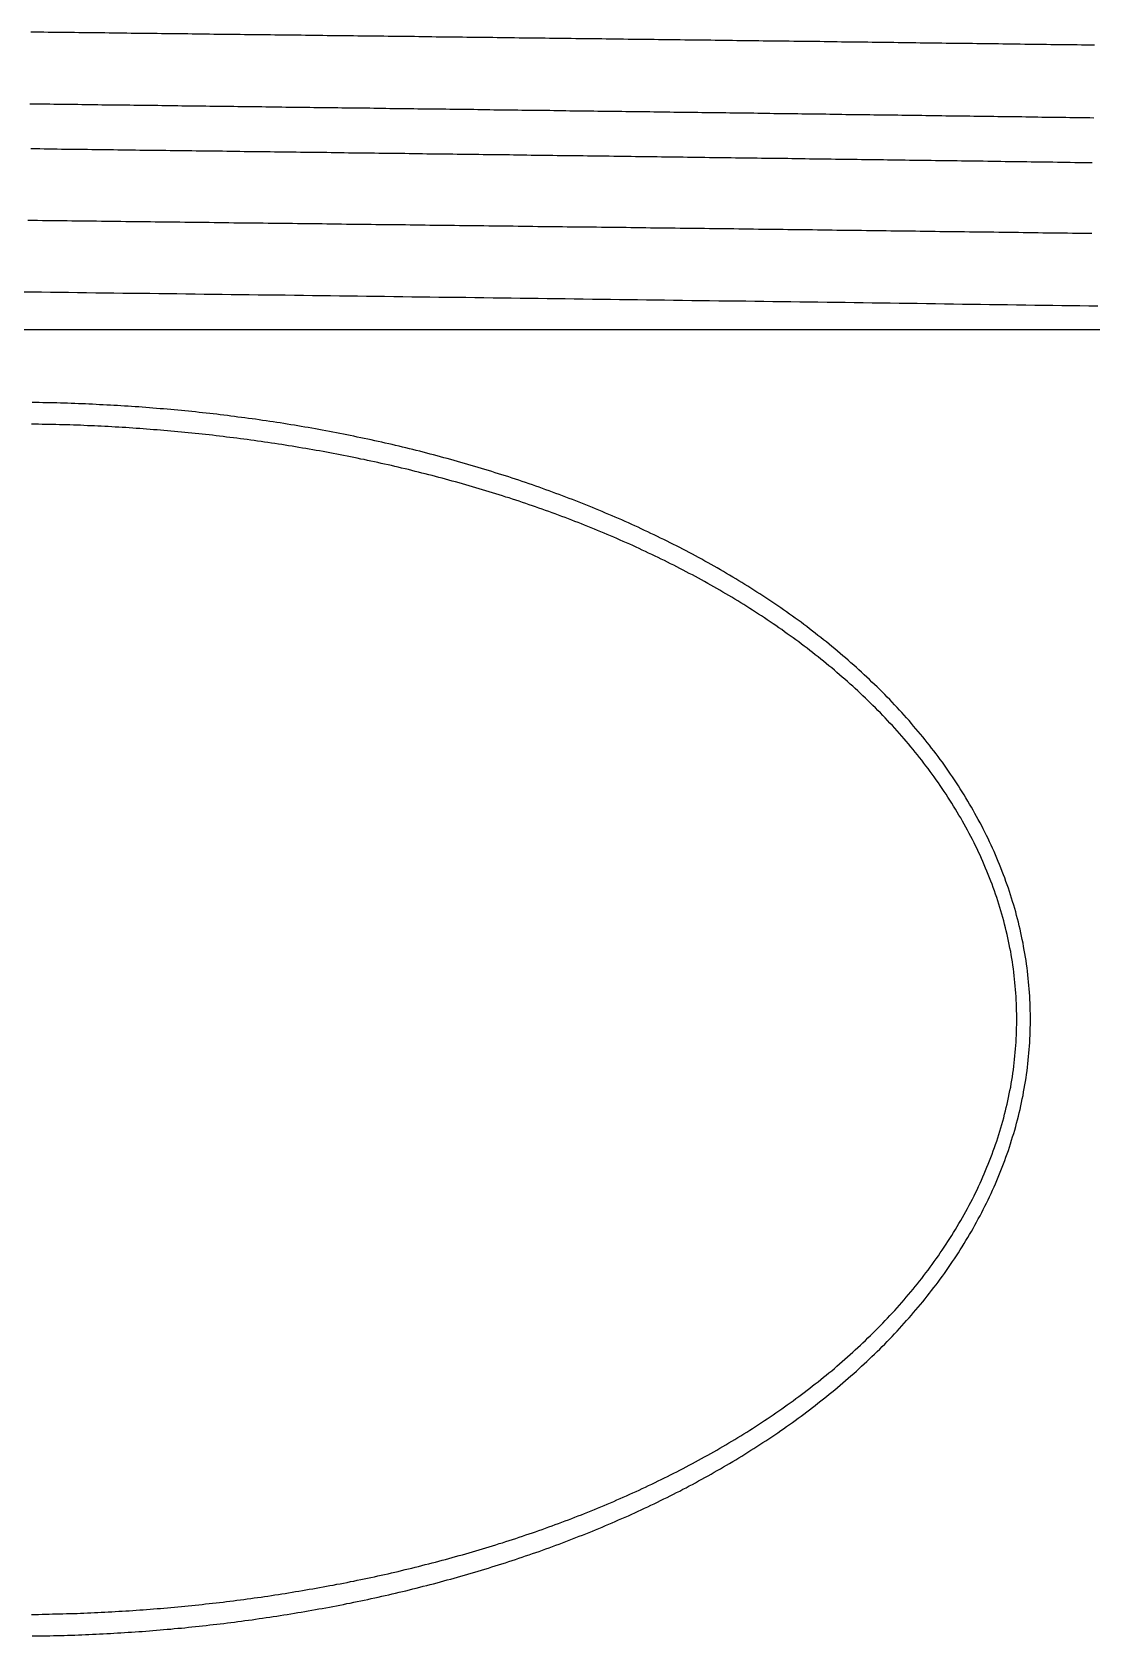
# Model space of a CAD drawing. Header units: millimetres. Extents: x 0 to 3800, y -67 to 2530.
# Drawn here: x 3408.3 to 3416.98, y 888.01 to 901.14 of the extents above; entities that cross this region are included whole.
import ezdxf

# ---------------------------------------------------------------- set-up
doc = ezdxf.new("R2010")
doc.units = ezdxf.units.MM
doc.layers.add('내부선 및 부속', color=4, linetype='Continuous')

msp = doc.modelspace()

# ---------------------------------------------------------------- linework, layer by layer
at = {"layer": '내부선 및 부속', "linetype": 'Continuous'}
msp.add_line((3387.227, 898.703), (3429.025, 898.703), dxfattribs=at)
at = {"layer": '내부선 및 부속', "linetype": 'Continuous', "flags": 128}
for points in [[(3416.997, 901.031), (3416.961, 901.031), (3416.925, 901.032), (3416.89, 901.032), (3416.854, 901.033), (3416.818, 901.033), (3416.783, 901.033), (3416.747, 901.034), (3416.711, 901.034), (3416.676, 901.035), (3416.64, 901.035), (3416.604, 901.036), (3416.569, 901.036), (3416.533, 901.037), (3416.497, 901.037), (3416.462, 901.038), (3416.426, 901.038), (3416.39, 901.039), (3416.355, 901.039), (3416.319, 901.04), (3416.283, 901.04), (3416.248, 901.04), (3416.212, 901.041), (3416.176, 901.041), (3416.141, 901.042), (3416.105, 901.042), (3416.069, 901.043), (3416.033, 901.043), (3415.998, 901.044), (3415.962, 901.044), (3415.926, 901.045), (3415.891, 901.045), (3415.855, 901.046), (3415.819, 901.046), (3415.784, 901.046), (3415.748, 901.047), (3415.712, 901.047), (3415.677, 901.048), (3415.641, 901.048), (3415.605, 901.049), (3415.57, 901.049), (3415.534, 901.05), (3415.498, 901.05), (3415.463, 901.051), (3415.427, 901.051), (3415.391, 901.051), (3415.356, 901.052), (3415.32, 901.052), (3415.284, 901.053), (3415.249, 901.053), (3415.213, 901.054), (3415.177, 901.054), (3415.141, 901.055), (3415.106, 901.055), (3415.07, 901.056), (3415.034, 901.056), (3414.999, 901.056), (3414.963, 901.057), (3414.927, 901.057), (3414.892, 901.058), (3414.856, 901.058), (3414.82, 901.059), (3414.785, 901.059), (3414.749, 901.06), (3414.713, 901.06), (3414.678, 901.061), (3414.642, 901.061), (3414.606, 901.061), (3414.571, 901.062), (3414.535, 901.062), (3414.499, 901.063), (3414.464, 901.063), (3414.428, 901.064), (3414.392, 901.064), (3414.392, 901.064), (3414.357, 901.065), (3414.321, 901.065), (3414.285, 901.065), (3414.249, 901.066), (3414.214, 901.066), (3414.178, 901.067), (3414.142, 901.067), (3414.107, 901.068), (3414.071, 901.068), (3414.035, 901.069), (3414, 901.069), (3413.964, 901.069), (3413.928, 901.07), (3413.893, 901.07), (3413.857, 901.071), (3413.821, 901.071), (3413.786, 901.072), (3413.75, 901.072), (3413.714, 901.073), (3413.679, 901.073), (3413.643, 901.073), (3413.607, 901.074), (3413.572, 901.074), (3413.536, 901.075), (3413.5, 901.075), (3413.465, 901.076), (3413.429, 901.076), (3413.393, 901.077), (3413.357, 901.077), (3413.322, 901.077), (3413.286, 901.078), (3413.25, 901.078), (3413.215, 901.079), (3413.179, 901.079), (3413.143, 901.08), (3413.108, 901.08), (3413.072, 901.081), (3413.036, 901.081), (3413.001, 901.081), (3412.965, 901.082), (3412.929, 901.082), (3412.894, 901.083), (3412.858, 901.083), (3412.822, 901.084), (3412.787, 901.084), (3412.751, 901.084), (3412.715, 901.085), (3412.68, 901.085), (3412.644, 901.086), (3412.608, 901.086), (3412.573, 901.087), (3412.537, 901.087), (3412.501, 901.088), (3412.465, 901.088), (3412.43, 901.088), (3412.394, 901.089), (3412.358, 901.089), (3412.323, 901.09), (3412.287, 901.09), (3412.251, 901.091), (3412.216, 901.091), (3412.18, 901.091), (3412.144, 901.092), (3412.109, 901.092), (3412.073, 901.093), (3412.037, 901.093), (3412.002, 901.094), (3411.966, 901.094), (3411.93, 901.094), (3411.895, 901.095), (3411.859, 901.095), (3411.823, 901.096), (3411.788, 901.096), (3411.752, 901.097), (3411.716, 901.097), (3411.681, 901.097), (3411.645, 901.098), (3411.609, 901.098), (3411.573, 901.099), (3411.538, 901.099), (3411.502, 901.1), (3411.466, 901.1), (3411.431, 901.101), (3411.395, 901.101), (3411.359, 901.101), (3411.324, 901.102), (3411.288, 901.102), (3411.252, 901.103), (3411.217, 901.103), (3411.181, 901.104), (3411.145, 901.104), (3411.11, 901.104), (3411.074, 901.105), (3411.038, 901.105), (3411.003, 901.106), (3410.967, 901.106), (3410.931, 901.107), (3410.896, 901.107), (3410.86, 901.107), (3410.824, 901.108), (3410.824, 901.108), (3410.789, 901.108), (3410.753, 901.109), (3410.717, 901.109), (3410.681, 901.11), (3410.646, 901.11), (3410.61, 901.11), (3410.574, 901.111), (3410.539, 901.111), (3410.503, 901.112), (3410.467, 901.112), (3410.432, 901.113), (3410.396, 901.113), (3410.36, 901.113), (3410.325, 901.114), (3410.289, 901.114), (3410.253, 901.115), (3410.218, 901.115), (3410.182, 901.116), (3410.146, 901.116), (3410.111, 901.116), (3410.075, 901.117), (3410.039, 901.117), (3410.004, 901.118), (3409.968, 901.118), (3409.932, 901.119), (3409.896, 901.119), (3409.861, 901.119), (3409.825, 901.12), (3409.789, 901.12), (3409.754, 901.121), (3409.718, 901.121), (3409.682, 901.122), (3409.647, 901.122), (3409.611, 901.122), (3409.575, 901.123), (3409.54, 901.123), (3409.504, 901.124), (3409.468, 901.124), (3409.433, 901.125), (3409.397, 901.125), (3409.361, 901.125), (3409.326, 901.126), (3409.29, 901.126), (3409.254, 901.127), (3409.219, 901.127), (3409.183, 901.128), (3409.147, 901.128), (3409.112, 901.128), (3409.076, 901.129), (3409.04, 901.129), (3409.004, 901.13), (3408.969, 901.13), (3408.933, 901.13), (3408.897, 901.131), (3408.862, 901.131), (3408.826, 901.132), (3408.79, 901.132), (3408.755, 901.133), (3408.719, 901.133), (3408.683, 901.133), (3408.648, 901.134), (3408.612, 901.134), (3408.576, 901.135), (3408.541, 901.135), (3408.505, 901.136), (3408.469, 901.136), (3408.434, 901.136), (3408.398, 901.137), (3408.362, 901.137), (3408.327, 901.138), (3408.291, 901.138)], [(3408.282, 900.552), (3408.315, 900.551), (3408.348, 900.551), (3408.381, 900.551), (3408.413, 900.55), (3408.413, 900.55), (3408.446, 900.55), (3408.479, 900.549), (3408.511, 900.549), (3408.544, 900.549), (3408.577, 900.548), (3408.61, 900.548), (3408.642, 900.547), (3408.675, 900.547), (3408.708, 900.546), (3408.741, 900.546), (3408.773, 900.546), (3408.806, 900.545), (3408.839, 900.545), (3408.872, 900.544), (3408.904, 900.544), (3408.937, 900.544), (3408.97, 900.543), (3409.003, 900.543), (3409.035, 900.542), (3409.068, 900.542), (3409.101, 900.542), (3409.134, 900.541), (3409.166, 900.541), (3409.199, 900.54), (3409.232, 900.54), (3409.265, 900.539), (3409.297, 900.539), (3409.33, 900.539), (3409.363, 900.538), (3409.395, 900.538), (3409.428, 900.537), (3409.461, 900.537), (3409.494, 900.537), (3409.526, 900.536), (3409.559, 900.536), (3409.592, 900.535), (3409.625, 900.535), (3409.657, 900.534), (3409.69, 900.534), (3409.723, 900.534), (3409.756, 900.533), (3409.788, 900.533), (3409.821, 900.532), (3409.854, 900.532), (3409.887, 900.532), (3409.919, 900.531), (3409.952, 900.531), (3409.985, 900.53), (3410.018, 900.53), (3410.05, 900.529), (3410.083, 900.529), (3410.116, 900.529), (3410.149, 900.528), (3410.181, 900.528), (3410.214, 900.527), (3410.247, 900.527), (3410.279, 900.527), (3410.312, 900.526), (3410.345, 900.526), (3410.378, 900.525), (3410.41, 900.525), (3410.443, 900.524), (3410.476, 900.524), (3410.509, 900.524), (3410.541, 900.523), (3410.574, 900.523), (3410.607, 900.522), (3410.64, 900.522), (3410.672, 900.522), (3410.705, 900.521), (3410.738, 900.521), (3410.771, 900.52), (3410.803, 900.52), (3410.836, 900.519), (3410.869, 900.519), (3410.902, 900.519), (3410.934, 900.518), (3410.967, 900.518), (3411, 900.517), (3411.032, 900.517), (3411.065, 900.517), (3411.098, 900.516), (3411.131, 900.516), (3411.163, 900.515), (3411.196, 900.515), (3411.229, 900.514), (3411.262, 900.514), (3411.294, 900.514), (3411.327, 900.513), (3411.36, 900.513), (3411.393, 900.512), (3411.425, 900.512), (3411.458, 900.511), (3411.491, 900.511), (3411.524, 900.511), (3411.556, 900.51), (3411.589, 900.51), (3411.622, 900.509), (3411.655, 900.509), (3411.687, 900.509), (3411.687, 900.509), (3411.72, 900.508), (3411.753, 900.508), (3411.786, 900.507), (3411.818, 900.507), (3411.851, 900.506), (3411.884, 900.506), (3411.916, 900.506), (3411.949, 900.505), (3411.982, 900.505), (3412.015, 900.504), (3412.047, 900.504), (3412.08, 900.503), (3412.113, 900.503), (3412.146, 900.503), (3412.178, 900.502), (3412.211, 900.502), (3412.244, 900.501), (3412.277, 900.501), (3412.309, 900.5), (3412.342, 900.5), (3412.375, 900.5), (3412.408, 900.499), (3412.44, 900.499), (3412.473, 900.498), (3412.506, 900.498), (3412.539, 900.498), (3412.571, 900.497), (3412.604, 900.497), (3412.637, 900.496), (3412.67, 900.496), (3412.702, 900.495), (3412.735, 900.495), (3412.768, 900.495), (3412.8, 900.494), (3412.833, 900.494), (3412.866, 900.493), (3412.899, 900.493), (3412.931, 900.492), (3412.964, 900.492), (3412.997, 900.492), (3413.03, 900.491), (3413.062, 900.491), (3413.095, 900.49), (3413.128, 900.49), (3413.161, 900.489), (3413.193, 900.489), (3413.226, 900.489), (3413.259, 900.488), (3413.292, 900.488), (3413.324, 900.487), (3413.357, 900.487), (3413.39, 900.486), (3413.423, 900.486), (3413.455, 900.486), (3413.488, 900.485), (3413.521, 900.485), (3413.553, 900.484), (3413.586, 900.484), (3413.619, 900.483), (3413.652, 900.483), (3413.684, 900.482), (3413.717, 900.482), (3413.75, 900.482), (3413.783, 900.481), (3413.815, 900.481), (3413.848, 900.48), (3413.881, 900.48), (3413.914, 900.479), (3413.946, 900.479), (3413.979, 900.479), (3414.012, 900.478), (3414.045, 900.478), (3414.077, 900.477), (3414.11, 900.477), (3414.143, 900.476), (3414.176, 900.476), (3414.208, 900.476), (3414.241, 900.475), (3414.274, 900.475), (3414.307, 900.474), (3414.339, 900.474), (3414.372, 900.473), (3414.405, 900.473), (3414.437, 900.472), (3414.47, 900.472), (3414.503, 900.472), (3414.536, 900.471), (3414.568, 900.471), (3414.601, 900.47), (3414.634, 900.47), (3414.667, 900.469), (3414.699, 900.469), (3414.732, 900.469), (3414.765, 900.468), (3414.798, 900.468), (3414.83, 900.467), (3414.863, 900.467), (3414.896, 900.466), (3414.929, 900.466), (3414.961, 900.465), (3414.961, 900.465), (3414.994, 900.465), (3415.027, 900.465), (3415.06, 900.464), (3415.092, 900.464), (3415.125, 900.463), (3415.158, 900.463), (3415.19, 900.462), (3415.223, 900.462), (3415.256, 900.461), (3415.289, 900.461), (3415.321, 900.461), (3415.354, 900.46), (3415.387, 900.46), (3415.42, 900.459), (3415.452, 900.459), (3415.485, 900.458), (3415.518, 900.458), (3415.551, 900.457), (3415.583, 900.457), (3415.616, 900.456), (3415.649, 900.456), (3415.682, 900.456), (3415.714, 900.455), (3415.747, 900.455), (3415.78, 900.454), (3415.813, 900.454), (3415.845, 900.453), (3415.878, 900.453), (3415.911, 900.452), (3415.944, 900.452), (3415.976, 900.452), (3416.009, 900.451), (3416.042, 900.451), (3416.074, 900.45), (3416.107, 900.45), (3416.14, 900.449), (3416.173, 900.449), (3416.205, 900.448), (3416.238, 900.448), (3416.271, 900.447), (3416.304, 900.447), (3416.336, 900.447), (3416.369, 900.446), (3416.402, 900.446), (3416.435, 900.445), (3416.467, 900.445), (3416.5, 900.444), (3416.533, 900.444), (3416.566, 900.443), (3416.598, 900.443), (3416.631, 900.442), (3416.664, 900.442), (3416.697, 900.441), (3416.729, 900.441), (3416.762, 900.441), (3416.795, 900.44), (3416.827, 900.44), (3416.86, 900.439), (3416.893, 900.439), (3416.926, 900.438), (3416.958, 900.438), (3416.991, 900.437)], [(3408.292, 900.184), (3408.328, 900.184), (3408.364, 900.184), (3408.399, 900.183), (3408.435, 900.183), (3408.47, 900.182), (3408.506, 900.182), (3408.542, 900.181), (3408.577, 900.181), (3408.613, 900.18), (3408.648, 900.18), (3408.684, 900.18), (3408.72, 900.179), (3408.755, 900.179), (3408.791, 900.178), (3408.826, 900.178), (3408.862, 900.177), (3408.897, 900.177), (3408.933, 900.176), (3408.969, 900.176), (3409.004, 900.175), (3409.04, 900.175), (3409.075, 900.175), (3409.111, 900.174), (3409.147, 900.174), (3409.182, 900.173), (3409.218, 900.173), (3409.253, 900.172), (3409.289, 900.172), (3409.325, 900.171), (3409.36, 900.171), (3409.396, 900.171), (3409.431, 900.17), (3409.467, 900.17), (3409.503, 900.169), (3409.538, 900.169), (3409.574, 900.168), (3409.609, 900.168), (3409.645, 900.167), (3409.681, 900.167), (3409.716, 900.166), (3409.752, 900.166), (3409.787, 900.166), (3409.823, 900.165), (3409.859, 900.165), (3409.894, 900.164), (3409.93, 900.164), (3409.965, 900.163), (3410.001, 900.163), (3410.037, 900.162), (3410.072, 900.162), (3410.108, 900.161), (3410.108, 900.161), (3410.143, 900.161), (3410.179, 900.161), (3410.214, 900.16), (3410.25, 900.16), (3410.286, 900.159), (3410.321, 900.159), (3410.357, 900.158), (3410.392, 900.158), (3410.428, 900.157), (3410.464, 900.157), (3410.499, 900.156), (3410.535, 900.156), (3410.57, 900.156), (3410.606, 900.155), (3410.642, 900.155), (3410.677, 900.154), (3410.713, 900.154), (3410.748, 900.153), (3410.784, 900.153), (3410.82, 900.152), (3410.855, 900.152), (3410.891, 900.151), (3410.926, 900.151), (3410.962, 900.151), (3410.998, 900.15), (3411.033, 900.15), (3411.069, 900.149), (3411.104, 900.149), (3411.14, 900.148), (3411.176, 900.148), (3411.211, 900.147), (3411.247, 900.147), (3411.282, 900.146), (3411.318, 900.146), (3411.353, 900.146), (3411.389, 900.145), (3411.425, 900.145), (3411.46, 900.144), (3411.496, 900.144), (3411.531, 900.143), (3411.567, 900.143), (3411.603, 900.142), (3411.638, 900.142), (3411.674, 900.141), (3411.709, 900.141), (3411.745, 900.141), (3411.781, 900.14), (3411.816, 900.14), (3411.852, 900.139), (3411.887, 900.139), (3411.923, 900.138), (3411.959, 900.138), (3411.994, 900.137), (3412.03, 900.137), (3412.065, 900.136), (3412.101, 900.136), (3412.137, 900.135), (3412.172, 900.135), (3412.208, 900.135), (3412.243, 900.134), (3412.279, 900.134), (3412.315, 900.133), (3412.35, 900.133), (3412.386, 900.132), (3412.421, 900.132), (3412.457, 900.131), (3412.492, 900.131), (3412.528, 900.13), (3412.564, 900.13), (3412.599, 900.129), (3412.635, 900.129), (3412.67, 900.129), (3412.706, 900.128), (3412.742, 900.128), (3412.777, 900.127), (3412.813, 900.127), (3412.848, 900.126), (3412.884, 900.126), (3412.92, 900.125), (3412.955, 900.125), (3412.991, 900.124), (3413.026, 900.124), (3413.062, 900.123), (3413.098, 900.123), (3413.133, 900.122), (3413.169, 900.122), (3413.204, 900.122), (3413.24, 900.121), (3413.276, 900.121), (3413.311, 900.12), (3413.347, 900.12), (3413.382, 900.119), (3413.418, 900.119), (3413.454, 900.118), (3413.489, 900.118), (3413.525, 900.117), (3413.56, 900.117), (3413.596, 900.116), (3413.631, 900.116), (3413.667, 900.115), (3413.667, 900.115), (3413.703, 900.115), (3413.738, 900.115), (3413.774, 900.114), (3413.809, 900.114), (3413.845, 900.113), (3413.881, 900.113), (3413.916, 900.112), (3413.952, 900.112), (3413.987, 900.111), (3414.023, 900.111), (3414.059, 900.11), (3414.094, 900.11), (3414.13, 900.109), (3414.165, 900.109), (3414.201, 900.108), (3414.237, 900.108), (3414.272, 900.107), (3414.308, 900.107), (3414.343, 900.106), (3414.379, 900.106), (3414.415, 900.106), (3414.45, 900.105), (3414.486, 900.105), (3414.521, 900.104), (3414.557, 900.104), (3414.593, 900.103), (3414.628, 900.103), (3414.664, 900.102), (3414.699, 900.102), (3414.735, 900.101), (3414.77, 900.101), (3414.806, 900.1), (3414.842, 900.1), (3414.877, 900.099), (3414.913, 900.099), (3414.948, 900.098), (3414.984, 900.098), (3415.02, 900.097), (3415.055, 900.097), (3415.091, 900.096), (3415.126, 900.096), (3415.162, 900.095), (3415.198, 900.095), (3415.233, 900.094), (3415.269, 900.094), (3415.304, 900.093), (3415.34, 900.093), (3415.376, 900.093), (3415.411, 900.092), (3415.447, 900.092), (3415.482, 900.091), (3415.518, 900.091), (3415.554, 900.09), (3415.589, 900.09), (3415.625, 900.089), (3415.66, 900.089), (3415.696, 900.088), (3415.732, 900.088), (3415.767, 900.087), (3415.803, 900.087), (3415.838, 900.086), (3415.874, 900.086), (3415.909, 900.085), (3415.945, 900.085), (3415.981, 900.084), (3416.016, 900.084), (3416.052, 900.083), (3416.087, 900.083), (3416.123, 900.082), (3416.159, 900.082), (3416.194, 900.081), (3416.23, 900.081), (3416.265, 900.08), (3416.301, 900.08), (3416.337, 900.079), (3416.372, 900.079), (3416.408, 900.078), (3416.443, 900.078), (3416.479, 900.077), (3416.515, 900.077), (3416.55, 900.076), (3416.586, 900.076), (3416.621, 900.075), (3416.657, 900.075), (3416.693, 900.074), (3416.728, 900.074), (3416.764, 900.073), (3416.799, 900.073), (3416.835, 900.072), (3416.871, 900.072), (3416.906, 900.071), (3416.942, 900.071), (3416.977, 900.07)], [(3408.267, 899.599), (3408.307, 899.598), (3408.347, 899.598), (3408.387, 899.597), (3408.427, 899.597), (3408.467, 899.596), (3408.507, 899.596), (3408.548, 899.595), (3408.588, 899.595), (3408.628, 899.594), (3408.668, 899.594), (3408.708, 899.593), (3408.748, 899.593), (3408.788, 899.592), (3408.829, 899.592), (3408.869, 899.591), (3408.909, 899.591), (3408.949, 899.59), (3408.989, 899.59), (3409.029, 899.59), (3409.069, 899.589), (3409.11, 899.589), (3409.15, 899.588), (3409.19, 899.588), (3409.23, 899.587), (3409.27, 899.587), (3409.31, 899.586), (3409.35, 899.586), (3409.39, 899.585), (3409.431, 899.585), (3409.471, 899.584), (3409.511, 899.584), (3409.551, 899.583), (3409.591, 899.583), (3409.631, 899.582), (3409.671, 899.582), (3409.712, 899.581), (3409.752, 899.581), (3409.792, 899.58), (3409.832, 899.58), (3409.872, 899.579), (3409.912, 899.579), (3409.952, 899.578), (3409.993, 899.578), (3410.033, 899.578), (3410.073, 899.577), (3410.113, 899.577), (3410.153, 899.576), (3410.193, 899.576), (3410.233, 899.575), (3410.273, 899.575), (3410.314, 899.574), (3410.354, 899.574), (3410.394, 899.573), (3410.434, 899.573), (3410.474, 899.572), (3410.514, 899.572), (3410.554, 899.571), (3410.595, 899.571), (3410.635, 899.57), (3410.675, 899.57), (3410.715, 899.569), (3410.755, 899.569), (3410.795, 899.568), (3410.835, 899.568), (3410.876, 899.567), (3410.916, 899.567), (3410.956, 899.566), (3410.996, 899.566), (3411.036, 899.565), (3411.076, 899.565), (3411.116, 899.564), (3411.156, 899.564), (3411.197, 899.564), (3411.237, 899.563), (3411.277, 899.563), (3411.317, 899.562), (3411.357, 899.562), (3411.397, 899.561), (3411.437, 899.561), (3411.478, 899.56), (3411.518, 899.56), (3411.558, 899.559), (3411.598, 899.559), (3411.638, 899.558), (3411.678, 899.558), (3411.678, 899.558), (3411.718, 899.557), (3411.759, 899.557), (3411.799, 899.556), (3411.839, 899.556), (3411.879, 899.555), (3411.919, 899.555), (3411.959, 899.554), (3411.999, 899.554), (3412.039, 899.553), (3412.08, 899.553), (3412.12, 899.552), (3412.16, 899.552), (3412.2, 899.551), (3412.24, 899.551), (3412.28, 899.55), (3412.32, 899.55), (3412.361, 899.549), (3412.401, 899.549), (3412.441, 899.548), (3412.481, 899.548), (3412.521, 899.547), (3412.561, 899.547), (3412.601, 899.546), (3412.642, 899.546), (3412.682, 899.545), (3412.722, 899.545), (3412.762, 899.544), (3412.802, 899.544), (3412.842, 899.544), (3412.882, 899.543), (3412.922, 899.543), (3412.963, 899.542), (3413.003, 899.542), (3413.043, 899.541), (3413.083, 899.541), (3413.123, 899.54), (3413.163, 899.54), (3413.203, 899.539), (3413.244, 899.539), (3413.284, 899.538), (3413.324, 899.538), (3413.364, 899.537), (3413.404, 899.537), (3413.444, 899.536), (3413.484, 899.536), (3413.525, 899.535), (3413.565, 899.535), (3413.605, 899.534), (3413.645, 899.534), (3413.685, 899.533), (3413.725, 899.533), (3413.765, 899.532), (3413.805, 899.532), (3413.846, 899.531), (3413.886, 899.531), (3413.926, 899.53), (3413.966, 899.53), (3414.006, 899.529), (3414.046, 899.529), (3414.086, 899.528), (3414.127, 899.528), (3414.167, 899.527), (3414.207, 899.527), (3414.247, 899.526), (3414.287, 899.526), (3414.327, 899.525), (3414.367, 899.525), (3414.408, 899.524), (3414.448, 899.524), (3414.488, 899.523), (3414.528, 899.523), (3414.568, 899.522), (3414.608, 899.522), (3414.648, 899.521), (3414.688, 899.521), (3414.729, 899.52), (3414.769, 899.52), (3414.809, 899.519), (3414.849, 899.519), (3414.889, 899.518), (3414.929, 899.518), (3414.969, 899.517), (3415.01, 899.517), (3415.05, 899.516), (3415.09, 899.516), (3415.13, 899.515), (3415.17, 899.514), (3415.21, 899.514), (3415.25, 899.513), (3415.291, 899.513), (3415.331, 899.512), (3415.371, 899.512), (3415.411, 899.511), (3415.451, 899.511), (3415.491, 899.51), (3415.531, 899.51), (3415.571, 899.509), (3415.612, 899.509), (3415.652, 899.508), (3415.692, 899.508), (3415.692, 899.508), (3415.732, 899.507), (3415.772, 899.507), (3415.812, 899.506), (3415.852, 899.506), (3415.893, 899.505), (3415.933, 899.505), (3415.973, 899.504), (3416.013, 899.504), (3416.053, 899.503), (3416.093, 899.503), (3416.133, 899.502), (3416.174, 899.502), (3416.214, 899.501), (3416.254, 899.501), (3416.294, 899.5), (3416.334, 899.5), (3416.374, 899.499), (3416.414, 899.498), (3416.454, 899.498), (3416.495, 899.497), (3416.535, 899.497), (3416.575, 899.496), (3416.615, 899.496), (3416.655, 899.495), (3416.695, 899.495), (3416.735, 899.494), (3416.776, 899.494), (3416.816, 899.493), (3416.856, 899.493), (3416.896, 899.492), (3416.936, 899.492), (3416.976, 899.491)], [(3408.231, 899.013), (3408.305, 899.012), (3408.379, 899.011), (3408.453, 899.01), (3408.526, 899.009), (3408.6, 899.008), (3408.674, 899.007), (3408.748, 899.006), (3408.822, 899.005), (3408.896, 899.004), (3408.97, 899.003), (3409.044, 899.002), (3409.118, 899.002), (3409.192, 899.001), (3409.266, 899), (3409.339, 898.999), (3409.413, 898.998), (3409.487, 898.997), (3409.561, 898.996), (3409.635, 898.995), (3409.709, 898.994), (3409.783, 898.993), (3409.857, 898.992), (3409.931, 898.991), (3410.005, 898.99), (3410.078, 898.989), (3410.152, 898.988), (3410.226, 898.987), (3410.3, 898.986), (3410.374, 898.986), (3410.448, 898.985), (3410.522, 898.984), (3410.596, 898.983), (3410.67, 898.982), (3410.744, 898.981), (3410.817, 898.98), (3410.891, 898.979), (3410.965, 898.978), (3411.039, 898.977), (3411.039, 898.977), (3411.113, 898.976), (3411.187, 898.975), (3411.261, 898.974), (3411.335, 898.973), (3411.409, 898.972), (3411.483, 898.971), (3411.556, 898.97), (3411.63, 898.969), (3411.704, 898.968), (3411.778, 898.968), (3411.852, 898.967), (3411.926, 898.966), (3412, 898.965), (3412.074, 898.964), (3412.148, 898.963), (3412.222, 898.962), (3412.296, 898.961), (3412.369, 898.96), (3412.443, 898.959), (3412.517, 898.958), (3412.591, 898.957), (3412.665, 898.956), (3412.739, 898.955), (3412.813, 898.954), (3412.887, 898.953), (3412.961, 898.952), (3413.035, 898.951), (3413.108, 898.95), (3413.182, 898.949), (3413.256, 898.948), (3413.33, 898.947), (3413.404, 898.946), (3413.478, 898.945), (3413.552, 898.944), (3413.626, 898.943), (3413.7, 898.942), (3413.774, 898.941), (3413.847, 898.94), (3413.921, 898.939), (3413.995, 898.939), (3414.069, 898.938), (3414.143, 898.937), (3414.217, 898.936), (3414.291, 898.935), (3414.365, 898.934), (3414.439, 898.933), (3414.513, 898.932), (3414.586, 898.931), (3414.66, 898.93), (3414.734, 898.929), (3414.808, 898.928), (3414.882, 898.927), (3414.956, 898.926), (3415.03, 898.925), (3415.104, 898.924), (3415.178, 898.923), (3415.252, 898.922), (3415.325, 898.921), (3415.399, 898.92), (3415.473, 898.919), (3415.547, 898.918), (3415.621, 898.917), (3415.695, 898.916), (3415.769, 898.914), (3415.843, 898.913), (3415.917, 898.912), (3415.991, 898.911), (3416.065, 898.91), (3416.138, 898.909), (3416.212, 898.908), (3416.286, 898.907), (3416.36, 898.906), (3416.434, 898.905), (3416.508, 898.904), (3416.582, 898.903), (3416.656, 898.902), (3416.73, 898.901), (3416.804, 898.9), (3416.877, 898.899), (3416.951, 898.898), (3417.025, 898.897)], [(3408.301, 888.007), (3408.33, 888.007), (3408.359, 888.008), (3408.388, 888.008), (3408.417, 888.009), (3408.447, 888.009), (3408.476, 888.01), (3408.505, 888.011), (3408.534, 888.011), (3408.563, 888.012), (3408.592, 888.013), (3408.621, 888.014), (3408.651, 888.015), (3408.68, 888.016), (3408.709, 888.017), (3408.738, 888.018), (3408.767, 888.02), (3408.796, 888.021), (3408.825, 888.022), (3408.854, 888.024), (3408.883, 888.025), (3408.913, 888.027), (3408.942, 888.028), (3408.971, 888.03), (3409, 888.032), (3409.029, 888.033), (3409.058, 888.035), (3409.087, 888.037), (3409.116, 888.039), (3409.145, 888.041), (3409.174, 888.043), (3409.203, 888.045), (3409.233, 888.047), (3409.262, 888.05), (3409.291, 888.052), (3409.32, 888.054), (3409.349, 888.057), (3409.378, 888.059), (3409.407, 888.062), (3409.436, 888.064), (3409.465, 888.067), (3409.494, 888.07), (3409.523, 888.072), (3409.552, 888.075), (3409.581, 888.078), (3409.61, 888.081), (3409.639, 888.084), (3409.668, 888.087), (3409.697, 888.09), (3409.726, 888.093), (3409.755, 888.097), (3409.784, 888.1), (3409.813, 888.103), (3409.842, 888.107), (3409.871, 888.11), (3409.9, 888.114), (3409.928, 888.117), (3409.957, 888.121), (3409.986, 888.125), (3410.015, 888.129), (3410.044, 888.133), (3410.073, 888.136), (3410.102, 888.14), (3410.131, 888.144), (3410.16, 888.149), (3410.188, 888.153), (3410.217, 888.157), (3410.246, 888.161), (3410.275, 888.166), (3410.304, 888.17), (3410.332, 888.174), (3410.361, 888.179), (3410.39, 888.184), (3410.419, 888.188), (3410.448, 888.193), (3410.476, 888.198), (3410.505, 888.203), (3410.534, 888.208), (3410.562, 888.213), (3410.591, 888.218), (3410.62, 888.223), (3410.649, 888.228), (3410.677, 888.233), (3410.706, 888.238), (3410.735, 888.244), (3410.763, 888.249), (3410.792, 888.255), (3410.82, 888.26), (3410.849, 888.266), (3410.878, 888.272), (3410.906, 888.277), (3410.935, 888.283), (3410.963, 888.289), (3410.992, 888.295), (3411.02, 888.301), (3411.02, 888.301), (3411.049, 888.307), (3411.077, 888.313), (3411.106, 888.319), (3411.134, 888.326), (3411.163, 888.332), (3411.191, 888.338), (3411.22, 888.345), (3411.248, 888.351), (3411.276, 888.358), (3411.305, 888.365), (3411.333, 888.372), (3411.361, 888.378), (3411.39, 888.385), (3411.418, 888.392), (3411.446, 888.399), (3411.475, 888.406), (3411.503, 888.414), (3411.531, 888.421), (3411.559, 888.428), (3411.588, 888.435), (3411.616, 888.443), (3411.644, 888.45), (3411.672, 888.458), (3411.7, 888.466), (3411.728, 888.473), (3411.756, 888.481), (3411.784, 888.489), (3411.812, 888.497), (3411.84, 888.505), (3411.868, 888.513), (3411.896, 888.521), (3411.924, 888.53), (3411.952, 888.538), (3411.98, 888.546), (3412.008, 888.555), (3412.036, 888.563), (3412.064, 888.572), (3412.092, 888.581), (3412.12, 888.589), (3412.147, 888.598), (3412.175, 888.607), (3412.203, 888.616), (3412.231, 888.625), (3412.258, 888.634), (3412.286, 888.644), (3412.313, 888.653), (3412.341, 888.662), (3412.369, 888.672), (3412.396, 888.681), (3412.424, 888.691), (3412.451, 888.7), (3412.479, 888.71), (3412.506, 888.72), (3412.534, 888.73), (3412.561, 888.74), (3412.588, 888.75), (3412.616, 888.76), (3412.643, 888.77), (3412.67, 888.781), (3412.698, 888.791), (3412.725, 888.802), (3412.752, 888.812), (3412.779, 888.823), (3412.806, 888.833), (3412.833, 888.844), (3412.86, 888.855), (3412.887, 888.866), (3412.914, 888.877), (3412.941, 888.888), (3412.968, 888.899), (3412.995, 888.911), (3413.022, 888.922), (3413.049, 888.934), (3413.075, 888.945), (3413.102, 888.957), (3413.129, 888.968), (3413.156, 888.98), (3413.182, 888.992), (3413.209, 889.004), (3413.235, 889.016), (3413.262, 889.028), (3413.288, 889.041), (3413.315, 889.053), (3413.341, 889.065), (3413.367, 889.078), (3413.394, 889.09), (3413.42, 889.103), (3413.446, 889.116), (3413.472, 889.129), (3413.499, 889.142), (3413.525, 889.155), (3413.551, 889.168), (3413.577, 889.181), (3413.603, 889.194), (3413.629, 889.208), (3413.654, 889.221), (3413.68, 889.235), (3413.706, 889.248), (3413.732, 889.262), (3413.757, 889.276), (3413.757, 889.276), (3413.783, 889.29), (3413.808, 889.304), (3413.834, 889.318), (3413.859, 889.333), (3413.885, 889.347), (3413.91, 889.361), (3413.935, 889.376), (3413.961, 889.391), (3413.986, 889.405), (3414.011, 889.42), (3414.036, 889.435), (3414.061, 889.45), (3414.086, 889.465), (3414.111, 889.48), (3414.136, 889.496), (3414.16, 889.511), (3414.185, 889.527), (3414.21, 889.542), (3414.234, 889.558), (3414.259, 889.574), (3414.283, 889.59), (3414.308, 889.606), (3414.332, 889.622), (3414.356, 889.638), (3414.38, 889.655), (3414.404, 889.671), (3414.429, 889.688), (3414.453, 889.704), (3414.476, 889.721), (3414.5, 889.738), (3414.524, 889.755), (3414.548, 889.772), (3414.571, 889.789), (3414.595, 889.807), (3414.618, 889.824), (3414.642, 889.841), (3414.665, 889.859), (3414.688, 889.877), (3414.711, 889.895), (3414.734, 889.913), (3414.757, 889.931), (3414.78, 889.949), (3414.803, 889.967), (3414.826, 889.986), (3414.848, 890.004), (3414.871, 890.023), (3414.893, 890.041), (3414.916, 890.06), (3414.938, 890.079), (3414.96, 890.098), (3414.982, 890.117), (3415.004, 890.137), (3415.026, 890.156), (3415.048, 890.176), (3415.069, 890.195), (3415.091, 890.215), (3415.112, 890.235), (3415.134, 890.255), (3415.155, 890.275), (3415.176, 890.295), (3415.197, 890.315), (3415.218, 890.335), (3415.239, 890.356), (3415.259, 890.377), (3415.28, 890.397), (3415.3, 890.418), (3415.321, 890.439), (3415.341, 890.46), (3415.361, 890.481), (3415.381, 890.503), (3415.401, 890.524), (3415.42, 890.546), (3415.44, 890.567), (3415.459, 890.589), (3415.479, 890.611), (3415.498, 890.633), (3415.517, 890.655), (3415.536, 890.677), (3415.555, 890.699), (3415.573, 890.722), (3415.592, 890.744), (3415.61, 890.767), (3415.628, 890.79), (3415.646, 890.813), (3415.664, 890.836), (3415.682, 890.859), (3415.7, 890.882), (3415.717, 890.905), (3415.735, 890.929), (3415.752, 890.952), (3415.769, 890.976), (3415.786, 891), (3415.802, 891.024), (3415.819, 891.048), (3415.835, 891.072), (3415.851, 891.096), (3415.867, 891.12), (3415.883, 891.145), (3415.899, 891.169), (3415.915, 891.194), (3415.915, 891.194), (3415.93, 891.219), (3415.945, 891.244), (3415.96, 891.269), (3415.975, 891.294), (3415.99, 891.319), (3416.004, 891.344), (3416.018, 891.37), (3416.032, 891.395), (3416.046, 891.421), (3416.06, 891.447), (3416.074, 891.473), (3416.087, 891.499), (3416.1, 891.525), (3416.113, 891.551), (3416.126, 891.577), (3416.138, 891.603), (3416.151, 891.63), (3416.163, 891.656), (3416.175, 891.683), (3416.186, 891.71), (3416.198, 891.736), (3416.209, 891.763), (3416.22, 891.79), (3416.231, 891.817), (3416.242, 891.845), (3416.252, 891.872), (3416.262, 891.899), (3416.272, 891.927), (3416.282, 891.954), (3416.292, 891.982), (3416.301, 892.009), (3416.31, 892.037), (3416.319, 892.065), (3416.327, 892.093), (3416.336, 892.121), (3416.344, 892.149), (3416.352, 892.177), (3416.359, 892.205), (3416.367, 892.233), (3416.374, 892.262), (3416.381, 892.29), (3416.388, 892.318), (3416.394, 892.347), (3416.4, 892.375), (3416.406, 892.404), (3416.412, 892.432), (3416.417, 892.461), (3416.422, 892.49), (3416.427, 892.519), (3416.432, 892.547), (3416.437, 892.576), (3416.441, 892.605), (3416.445, 892.634), (3416.448, 892.663), (3416.452, 892.692), (3416.455, 892.721), (3416.458, 892.75), (3416.46, 892.779), (3416.463, 892.808), (3416.465, 892.837), (3416.467, 892.866), (3416.468, 892.896), (3416.47, 892.925), (3416.471, 892.954), (3416.471, 892.983), (3416.472, 893.012), (3416.472, 893.041), (3416.472, 893.071), (3416.472, 893.1), (3416.471, 893.129), (3416.471, 893.158), (3416.47, 893.187), (3416.468, 893.217), (3416.467, 893.246), (3416.465, 893.275), (3416.463, 893.304), (3416.46, 893.333), (3416.458, 893.362), (3416.455, 893.391), (3416.452, 893.42), (3416.448, 893.449), (3416.445, 893.478), (3416.441, 893.507), (3416.437, 893.536), (3416.432, 893.565), (3416.427, 893.594), (3416.422, 893.622), (3416.417, 893.651), (3416.412, 893.68), (3416.406, 893.708), (3416.4, 893.737), (3416.394, 893.765), (3416.388, 893.794), (3416.381, 893.822), (3416.374, 893.851), (3416.367, 893.879), (3416.359, 893.907), (3416.352, 893.935), (3416.344, 893.963), (3416.336, 893.991), (3416.336, 893.991), (3416.327, 894.019), (3416.319, 894.047), (3416.31, 894.075), (3416.301, 894.103), (3416.292, 894.13), (3416.282, 894.158), (3416.272, 894.185), (3416.262, 894.213), (3416.252, 894.24), (3416.242, 894.267), (3416.231, 894.295), (3416.22, 894.322), (3416.209, 894.349), (3416.198, 894.376), (3416.186, 894.402), (3416.175, 894.429), (3416.163, 894.456), (3416.151, 894.482), (3416.138, 894.509), (3416.126, 894.535), (3416.113, 894.561), (3416.1, 894.587), (3416.087, 894.614), (3416.074, 894.639), (3416.06, 894.665), (3416.046, 894.691), (3416.032, 894.717), (3416.018, 894.742), (3416.004, 894.768), (3415.99, 894.793), (3415.975, 894.818), (3415.96, 894.843), (3415.945, 894.868), (3415.93, 894.893), (3415.915, 894.918), (3415.899, 894.943), (3415.883, 894.967), (3415.867, 894.992), (3415.851, 895.016), (3415.835, 895.04), (3415.819, 895.064), (3415.802, 895.088), (3415.786, 895.112), (3415.769, 895.136), (3415.752, 895.16), (3415.735, 895.183), (3415.717, 895.207), (3415.7, 895.23), (3415.682, 895.253), (3415.664, 895.277), (3415.646, 895.3), (3415.628, 895.322), (3415.61, 895.345), (3415.592, 895.368), (3415.573, 895.39), (3415.555, 895.413), (3415.536, 895.435), (3415.517, 895.457), (3415.498, 895.479), (3415.479, 895.501), (3415.459, 895.523), (3415.44, 895.545), (3415.42, 895.567), (3415.401, 895.588), (3415.381, 895.61), (3415.361, 895.631), (3415.341, 895.652), (3415.321, 895.673), (3415.3, 895.694), (3415.28, 895.715), (3415.259, 895.736), (3415.239, 895.756), (3415.218, 895.777), (3415.197, 895.797), (3415.176, 895.817), (3415.155, 895.837), (3415.134, 895.858), (3415.112, 895.877), (3415.091, 895.897), (3415.069, 895.917), (3415.048, 895.937), (3415.026, 895.956), (3415.004, 895.975), (3414.982, 895.995), (3414.96, 896.014), (3414.938, 896.033), (3414.916, 896.052), (3414.893, 896.071), (3414.871, 896.089), (3414.848, 896.108), (3414.826, 896.127), (3414.803, 896.145), (3414.78, 896.163), (3414.757, 896.181), (3414.734, 896.199), (3414.711, 896.217), (3414.688, 896.235), (3414.665, 896.253), (3414.642, 896.271), (3414.618, 896.288), (3414.618, 896.288), (3414.595, 896.306), (3414.571, 896.323), (3414.548, 896.34), (3414.524, 896.357), (3414.5, 896.374), (3414.476, 896.391), (3414.453, 896.408), (3414.429, 896.424), (3414.404, 896.441), (3414.38, 896.458), (3414.356, 896.474), (3414.332, 896.49), (3414.308, 896.506), (3414.283, 896.522), (3414.259, 896.538), (3414.234, 896.554), (3414.21, 896.57), (3414.185, 896.585), (3414.16, 896.601), (3414.136, 896.616), (3414.111, 896.632), (3414.086, 896.647), (3414.061, 896.662), (3414.036, 896.677), (3414.011, 896.692), (3413.986, 896.707), (3413.961, 896.722), (3413.935, 896.736), (3413.91, 896.751), (3413.885, 896.765), (3413.859, 896.78), (3413.834, 896.794), (3413.808, 896.808), (3413.783, 896.822), (3413.757, 896.836), (3413.732, 896.85), (3413.706, 896.864), (3413.68, 896.877), (3413.654, 896.891), (3413.629, 896.904), (3413.603, 896.918), (3413.577, 896.931), (3413.551, 896.944), (3413.525, 896.957), (3413.499, 896.97), (3413.472, 896.983), (3413.446, 896.996), (3413.42, 897.009), (3413.394, 897.022), (3413.367, 897.034), (3413.341, 897.047), (3413.315, 897.059), (3413.288, 897.072), (3413.262, 897.084), (3413.235, 897.096), (3413.209, 897.108), (3413.182, 897.12), (3413.156, 897.132), (3413.129, 897.144), (3413.102, 897.155), (3413.075, 897.167), (3413.049, 897.179), (3413.022, 897.19), (3412.995, 897.201), (3412.968, 897.213), (3412.941, 897.224), (3412.914, 897.235), (3412.887, 897.246), (3412.86, 897.257), (3412.833, 897.268), (3412.806, 897.279), (3412.779, 897.289), (3412.752, 897.3), (3412.725, 897.311), (3412.698, 897.321), (3412.67, 897.331), (3412.643, 897.342), (3412.616, 897.352), (3412.588, 897.362), (3412.561, 897.372), (3412.534, 897.382), (3412.506, 897.392), (3412.479, 897.402), (3412.451, 897.412), (3412.424, 897.421), (3412.396, 897.431), (3412.369, 897.44), (3412.341, 897.45), (3412.313, 897.459), (3412.286, 897.469), (3412.258, 897.478), (3412.231, 897.487), (3412.203, 897.496), (3412.175, 897.505), (3412.147, 897.514), (3412.12, 897.523), (3412.092, 897.531), (3412.064, 897.54), (3412.036, 897.549), (3412.008, 897.557), (3412.008, 897.557), (3411.98, 897.566), (3411.952, 897.574), (3411.924, 897.582), (3411.896, 897.591), (3411.868, 897.599), (3411.84, 897.607), (3411.812, 897.615), (3411.784, 897.623), (3411.756, 897.631), (3411.728, 897.639), (3411.7, 897.646), (3411.672, 897.654), (3411.644, 897.662), (3411.616, 897.669), (3411.588, 897.677), (3411.559, 897.684), (3411.531, 897.691), (3411.503, 897.699), (3411.475, 897.706), (3411.446, 897.713), (3411.418, 897.72), (3411.39, 897.727), (3411.361, 897.734), (3411.333, 897.741), (3411.305, 897.747), (3411.276, 897.754), (3411.248, 897.761), (3411.22, 897.767), (3411.191, 897.774), (3411.163, 897.78), (3411.134, 897.786), (3411.106, 897.793), (3411.077, 897.799), (3411.049, 897.805), (3411.02, 897.811), (3410.992, 897.817), (3410.963, 897.823), (3410.935, 897.829), (3410.906, 897.835), (3410.878, 897.841), (3410.849, 897.846), (3410.82, 897.852), (3410.792, 897.857), (3410.763, 897.863), (3410.735, 897.868), (3410.706, 897.874), (3410.677, 897.879), (3410.649, 897.884), (3410.62, 897.889), (3410.591, 897.895), (3410.562, 897.9), (3410.534, 897.905), (3410.505, 897.909), (3410.476, 897.914), (3410.448, 897.919), (3410.419, 897.924), (3410.39, 897.929), (3410.361, 897.933), (3410.332, 897.938), (3410.304, 897.942), (3410.275, 897.947), (3410.246, 897.951), (3410.217, 897.955), (3410.188, 897.959), (3410.16, 897.964), (3410.131, 897.968), (3410.102, 897.972), (3410.073, 897.976), (3410.044, 897.98), (3410.015, 897.983), (3409.986, 897.987), (3409.957, 897.991), (3409.928, 897.995), (3409.9, 897.998), (3409.871, 898.002), (3409.842, 898.005), (3409.813, 898.009), (3409.784, 898.012), (3409.755, 898.015), (3409.726, 898.019), (3409.697, 898.022), (3409.668, 898.025), (3409.639, 898.028), (3409.61, 898.031), (3409.581, 898.034), (3409.552, 898.037), (3409.523, 898.04), (3409.494, 898.042), (3409.465, 898.045), (3409.436, 898.048), (3409.407, 898.05), (3409.378, 898.053), (3409.349, 898.055), (3409.32, 898.058), (3409.291, 898.06), (3409.262, 898.062), (3409.233, 898.065), (3409.203, 898.067), (3409.174, 898.069), (3409.145, 898.071), (3409.145, 898.071), (3409.116, 898.073), (3409.087, 898.075), (3409.058, 898.077), (3409.029, 898.079), (3409, 898.08), (3408.971, 898.082), (3408.942, 898.084), (3408.913, 898.085), (3408.883, 898.087), (3408.854, 898.088), (3408.825, 898.09), (3408.796, 898.091), (3408.767, 898.092), (3408.738, 898.094), (3408.709, 898.095), (3408.68, 898.096), (3408.651, 898.097), (3408.621, 898.098), (3408.592, 898.099), (3408.563, 898.1), (3408.534, 898.101), (3408.505, 898.102), (3408.476, 898.102), (3408.447, 898.103), (3408.417, 898.104), (3408.388, 898.104), (3408.359, 898.105), (3408.33, 898.105), (3408.301, 898.105)], [(3408.297, 888.184), (3408.326, 888.184), (3408.355, 888.184), (3408.383, 888.185), (3408.412, 888.185), (3408.44, 888.186), (3408.469, 888.187), (3408.497, 888.187), (3408.526, 888.188), (3408.554, 888.189), (3408.583, 888.19), (3408.611, 888.191), (3408.64, 888.191), (3408.669, 888.192), (3408.697, 888.194), (3408.726, 888.195), (3408.754, 888.196), (3408.783, 888.197), (3408.811, 888.198), (3408.84, 888.2), (3408.868, 888.201), (3408.897, 888.203), (3408.925, 888.204), (3408.954, 888.206), (3408.982, 888.207), (3409.011, 888.209), (3409.039, 888.211), (3409.068, 888.212), (3409.096, 888.214), (3409.125, 888.216), (3409.153, 888.218), (3409.182, 888.22), (3409.21, 888.222), (3409.239, 888.224), (3409.267, 888.227), (3409.296, 888.229), (3409.324, 888.231), (3409.353, 888.233), (3409.381, 888.236), (3409.41, 888.238), (3409.438, 888.241), (3409.466, 888.243), (3409.495, 888.246), (3409.523, 888.249), (3409.552, 888.251), (3409.58, 888.254), (3409.609, 888.257), (3409.637, 888.26), (3409.665, 888.263), (3409.694, 888.266), (3409.722, 888.269), (3409.751, 888.272), (3409.779, 888.275), (3409.807, 888.279), (3409.836, 888.282), (3409.864, 888.285), (3409.892, 888.289), (3409.921, 888.292), (3409.949, 888.296), (3409.977, 888.299), (3410.006, 888.303), (3410.034, 888.307), (3410.062, 888.31), (3410.091, 888.314), (3410.119, 888.318), (3410.147, 888.322), (3410.176, 888.326), (3410.204, 888.33), (3410.232, 888.334), (3410.26, 888.339), (3410.289, 888.343), (3410.317, 888.347), (3410.345, 888.351), (3410.373, 888.356), (3410.401, 888.36), (3410.43, 888.365), (3410.458, 888.37), (3410.486, 888.374), (3410.514, 888.379), (3410.542, 888.384), (3410.57, 888.389), (3410.599, 888.393), (3410.627, 888.398), (3410.655, 888.403), (3410.683, 888.409), (3410.711, 888.414), (3410.739, 888.419), (3410.767, 888.424), (3410.795, 888.43), (3410.823, 888.435), (3410.851, 888.44), (3410.879, 888.446), (3410.907, 888.452), (3410.935, 888.457), (3410.963, 888.463), (3410.963, 888.463), (3410.991, 888.469), (3411.019, 888.475), (3411.047, 888.48), (3411.075, 888.486), (3411.103, 888.492), (3411.131, 888.499), (3411.159, 888.505), (3411.187, 888.511), (3411.215, 888.517), (3411.242, 888.524), (3411.27, 888.53), (3411.298, 888.536), (3411.326, 888.543), (3411.354, 888.55), (3411.381, 888.556), (3411.409, 888.563), (3411.437, 888.57), (3411.465, 888.577), (3411.492, 888.584), (3411.52, 888.591), (3411.548, 888.598), (3411.575, 888.605), (3411.603, 888.612), (3411.631, 888.619), (3411.658, 888.627), (3411.686, 888.634), (3411.713, 888.642), (3411.741, 888.649), (3411.768, 888.657), (3411.796, 888.665), (3411.823, 888.672), (3411.851, 888.68), (3411.878, 888.688), (3411.906, 888.696), (3411.933, 888.704), (3411.961, 888.712), (3411.988, 888.721), (3412.015, 888.729), (3412.043, 888.737), (3412.07, 888.746), (3412.097, 888.754), (3412.124, 888.763), (3412.152, 888.771), (3412.179, 888.78), (3412.206, 888.789), (3412.233, 888.797), (3412.26, 888.806), (3412.287, 888.815), (3412.315, 888.824), (3412.342, 888.834), (3412.369, 888.843), (3412.396, 888.852), (3412.423, 888.861), (3412.45, 888.871), (3412.477, 888.88), (3412.504, 888.89), (3412.53, 888.9), (3412.557, 888.909), (3412.584, 888.919), (3412.611, 888.929), (3412.638, 888.939), (3412.664, 888.949), (3412.691, 888.959), (3412.718, 888.969), (3412.744, 888.98), (3412.771, 888.99), (3412.798, 889), (3412.824, 889.011), (3412.851, 889.022), (3412.877, 889.032), (3412.904, 889.043), (3412.93, 889.054), (3412.957, 889.065), (3412.983, 889.076), (3413.009, 889.087), (3413.036, 889.098), (3413.062, 889.109), (3413.088, 889.121), (3413.114, 889.132), (3413.14, 889.144), (3413.166, 889.155), (3413.193, 889.167), (3413.219, 889.179), (3413.245, 889.19), (3413.271, 889.202), (3413.296, 889.214), (3413.322, 889.226), (3413.348, 889.239), (3413.374, 889.251), (3413.4, 889.263), (3413.426, 889.276), (3413.451, 889.288), (3413.477, 889.301), (3413.502, 889.314), (3413.528, 889.326), (3413.553, 889.339), (3413.579, 889.352), (3413.604, 889.365), (3413.63, 889.378), (3413.655, 889.392), (3413.655, 889.392), (3413.68, 889.405), (3413.706, 889.418), (3413.731, 889.432), (3413.756, 889.446), (3413.781, 889.459), (3413.806, 889.473), (3413.831, 889.487), (3413.856, 889.501), (3413.881, 889.515), (3413.906, 889.529), (3413.93, 889.544), (3413.955, 889.558), (3413.98, 889.572), (3414.004, 889.587), (3414.029, 889.602), (3414.053, 889.616), (3414.078, 889.631), (3414.102, 889.646), (3414.126, 889.661), (3414.151, 889.676), (3414.175, 889.692), (3414.199, 889.707), (3414.223, 889.723), (3414.247, 889.738), (3414.271, 889.754), (3414.295, 889.77), (3414.318, 889.785), (3414.342, 889.801), (3414.366, 889.817), (3414.389, 889.834), (3414.413, 889.85), (3414.437, 889.866), (3414.46, 889.883), (3414.483, 889.899), (3414.506, 889.916), (3414.53, 889.933), (3414.553, 889.95), (3414.576, 889.967), (3414.599, 889.984), (3414.622, 890.001), (3414.644, 890.019), (3414.667, 890.036), (3414.69, 890.054), (3414.712, 890.071), (3414.735, 890.089), (3414.757, 890.107), (3414.779, 890.125), (3414.802, 890.143), (3414.824, 890.161), (3414.846, 890.179), (3414.868, 890.198), (3414.889, 890.216), (3414.911, 890.235), (3414.933, 890.254), (3414.954, 890.273), (3414.976, 890.292), (3414.997, 890.311), (3415.018, 890.33), (3415.039, 890.349), (3415.06, 890.369), (3415.081, 890.388), (3415.102, 890.408), (3415.123, 890.427), (3415.143, 890.447), (3415.164, 890.467), (3415.184, 890.487), (3415.204, 890.508), (3415.225, 890.528), (3415.245, 890.548), (3415.264, 890.569), (3415.284, 890.589), (3415.304, 890.61), (3415.323, 890.631), (3415.343, 890.652), (3415.362, 890.673), (3415.381, 890.694), (3415.4, 890.716), (3415.419, 890.737), (3415.438, 890.759), (3415.457, 890.78), (3415.475, 890.802), (3415.493, 890.824), (3415.512, 890.846), (3415.53, 890.868), (3415.548, 890.89), (3415.565, 890.913), (3415.583, 890.935), (3415.601, 890.958), (3415.618, 890.981), (3415.635, 891.003), (3415.652, 891.026), (3415.669, 891.049), (3415.686, 891.072), (3415.702, 891.096), (3415.719, 891.119), (3415.735, 891.143), (3415.751, 891.166), (3415.767, 891.19), (3415.783, 891.214), (3415.798, 891.238), (3415.798, 891.238), (3415.814, 891.262), (3415.829, 891.286), (3415.844, 891.31), (3415.859, 891.335), (3415.874, 891.359), (3415.888, 891.384), (3415.903, 891.408), (3415.917, 891.433), (3415.931, 891.458), (3415.945, 891.483), (3415.958, 891.508), (3415.972, 891.534), (3415.985, 891.559), (3415.998, 891.584), (3416.011, 891.61), (3416.023, 891.636), (3416.036, 891.661), (3416.048, 891.687), (3416.06, 891.713), (3416.072, 891.739), (3416.083, 891.765), (3416.095, 891.792), (3416.106, 891.818), (3416.117, 891.844), (3416.128, 891.871), (3416.138, 891.897), (3416.148, 891.924), (3416.159, 891.951), (3416.168, 891.978), (3416.178, 892.005), (3416.187, 892.032), (3416.197, 892.059), (3416.206, 892.086), (3416.214, 892.113), (3416.223, 892.14), (3416.231, 892.168), (3416.239, 892.195), (3416.247, 892.223), (3416.254, 892.25), (3416.261, 892.278), (3416.268, 892.306), (3416.275, 892.333), (3416.282, 892.361), (3416.288, 892.389), (3416.294, 892.417), (3416.3, 892.445), (3416.305, 892.473), (3416.311, 892.501), (3416.315, 892.53), (3416.32, 892.558), (3416.325, 892.586), (3416.329, 892.614), (3416.333, 892.643), (3416.337, 892.671), (3416.34, 892.699), (3416.343, 892.728), (3416.346, 892.756), (3416.349, 892.785), (3416.351, 892.813), (3416.353, 892.842), (3416.355, 892.87), (3416.357, 892.899), (3416.358, 892.927), (3416.359, 892.956), (3416.36, 892.985), (3416.361, 893.013), (3416.361, 893.042), (3416.361, 893.07), (3416.361, 893.099), (3416.36, 893.128), (3416.359, 893.156), (3416.358, 893.185), (3416.357, 893.213), (3416.355, 893.242), (3416.353, 893.27), (3416.351, 893.299), (3416.349, 893.327), (3416.346, 893.356), (3416.343, 893.384), (3416.34, 893.413), (3416.337, 893.441), (3416.333, 893.47), (3416.329, 893.498), (3416.325, 893.526), (3416.32, 893.554), (3416.315, 893.583), (3416.311, 893.611), (3416.305, 893.639), (3416.3, 893.667), (3416.294, 893.695), (3416.288, 893.723), (3416.282, 893.751), (3416.275, 893.779), (3416.268, 893.806), (3416.261, 893.834), (3416.254, 893.862), (3416.247, 893.889), (3416.239, 893.917), (3416.231, 893.944), (3416.223, 893.972), (3416.223, 893.972), (3416.214, 893.999), (3416.206, 894.026), (3416.197, 894.053), (3416.187, 894.081), (3416.178, 894.108), (3416.168, 894.134), (3416.159, 894.161), (3416.148, 894.188), (3416.138, 894.215), (3416.128, 894.241), (3416.117, 894.268), (3416.106, 894.294), (3416.095, 894.321), (3416.083, 894.347), (3416.072, 894.373), (3416.06, 894.399), (3416.048, 894.425), (3416.036, 894.451), (3416.023, 894.477), (3416.011, 894.502), (3415.998, 894.528), (3415.985, 894.553), (3415.972, 894.578), (3415.958, 894.604), (3415.945, 894.629), (3415.931, 894.654), (3415.917, 894.679), (3415.903, 894.704), (3415.888, 894.728), (3415.874, 894.753), (3415.859, 894.777), (3415.844, 894.802), (3415.829, 894.826), (3415.814, 894.85), (3415.798, 894.874), (3415.783, 894.898), (3415.767, 894.922), (3415.751, 894.946), (3415.735, 894.969), (3415.719, 894.993), (3415.702, 895.016), (3415.686, 895.04), (3415.669, 895.063), (3415.652, 895.086), (3415.635, 895.109), (3415.618, 895.132), (3415.601, 895.154), (3415.583, 895.177), (3415.565, 895.199), (3415.548, 895.222), (3415.53, 895.244), (3415.512, 895.266), (3415.493, 895.288), (3415.475, 895.31), (3415.457, 895.332), (3415.438, 895.353), (3415.419, 895.375), (3415.4, 895.396), (3415.381, 895.418), (3415.362, 895.439), (3415.343, 895.46), (3415.323, 895.481), (3415.304, 895.502), (3415.284, 895.523), (3415.264, 895.543), (3415.245, 895.564), (3415.225, 895.584), (3415.204, 895.605), (3415.184, 895.625), (3415.164, 895.645), (3415.143, 895.665), (3415.123, 895.685), (3415.102, 895.704), (3415.081, 895.724), (3415.06, 895.744), (3415.039, 895.763), (3415.018, 895.782), (3414.997, 895.801), (3414.976, 895.821), (3414.954, 895.84), (3414.933, 895.858), (3414.911, 895.877), (3414.889, 895.896), (3414.868, 895.914), (3414.846, 895.933), (3414.824, 895.951), (3414.802, 895.969), (3414.779, 895.987), (3414.757, 896.005), (3414.735, 896.023), (3414.712, 896.041), (3414.69, 896.059), (3414.667, 896.076), (3414.644, 896.094), (3414.622, 896.111), (3414.599, 896.128), (3414.576, 896.145), (3414.553, 896.162), (3414.53, 896.179), (3414.506, 896.196), (3414.506, 896.196), (3414.483, 896.213), (3414.46, 896.229), (3414.437, 896.246), (3414.413, 896.262), (3414.389, 896.279), (3414.366, 896.295), (3414.342, 896.311), (3414.318, 896.327), (3414.295, 896.343), (3414.271, 896.358), (3414.247, 896.374), (3414.223, 896.39), (3414.199, 896.405), (3414.175, 896.42), (3414.151, 896.436), (3414.126, 896.451), (3414.102, 896.466), (3414.078, 896.481), (3414.053, 896.496), (3414.029, 896.511), (3414.004, 896.525), (3413.98, 896.54), (3413.955, 896.554), (3413.93, 896.569), (3413.906, 896.583), (3413.881, 896.597), (3413.856, 896.611), (3413.831, 896.625), (3413.806, 896.639), (3413.781, 896.653), (3413.756, 896.667), (3413.731, 896.68), (3413.706, 896.694), (3413.68, 896.707), (3413.655, 896.72), (3413.63, 896.734), (3413.604, 896.747), (3413.579, 896.76), (3413.553, 896.773), (3413.528, 896.786), (3413.502, 896.799), (3413.477, 896.811), (3413.451, 896.824), (3413.426, 896.836), (3413.4, 896.849), (3413.374, 896.861), (3413.348, 896.873), (3413.322, 896.886), (3413.296, 896.898), (3413.271, 896.91), (3413.245, 896.922), (3413.219, 896.934), (3413.193, 896.945), (3413.166, 896.957), (3413.14, 896.969), (3413.114, 896.98), (3413.088, 896.991), (3413.062, 897.003), (3413.036, 897.014), (3413.009, 897.025), (3412.983, 897.036), (3412.957, 897.047), (3412.93, 897.058), (3412.904, 897.069), (3412.877, 897.08), (3412.851, 897.091), (3412.824, 897.101), (3412.798, 897.112), (3412.771, 897.122), (3412.744, 897.132), (3412.718, 897.143), (3412.691, 897.153), (3412.664, 897.163), (3412.638, 897.173), (3412.611, 897.183), (3412.584, 897.193), (3412.557, 897.203), (3412.53, 897.213), (3412.504, 897.222), (3412.477, 897.232), (3412.45, 897.241), (3412.423, 897.251), (3412.396, 897.26), (3412.369, 897.269), (3412.342, 897.279), (3412.315, 897.288), (3412.287, 897.297), (3412.26, 897.306), (3412.233, 897.315), (3412.206, 897.324), (3412.179, 897.332), (3412.152, 897.341), (3412.124, 897.35), (3412.097, 897.358), (3412.07, 897.367), (3412.043, 897.375), (3412.015, 897.383), (3411.988, 897.392), (3411.961, 897.4), (3411.933, 897.408), (3411.933, 897.408), (3411.906, 897.416), (3411.878, 897.424), (3411.851, 897.432), (3411.823, 897.44), (3411.796, 897.447), (3411.768, 897.455), (3411.741, 897.463), (3411.713, 897.47), (3411.686, 897.478), (3411.658, 897.485), (3411.631, 897.493), (3411.603, 897.5), (3411.575, 897.507), (3411.548, 897.514), (3411.52, 897.521), (3411.492, 897.528), (3411.465, 897.535), (3411.437, 897.542), (3411.409, 897.549), (3411.381, 897.556), (3411.354, 897.562), (3411.326, 897.569), (3411.298, 897.576), (3411.27, 897.582), (3411.242, 897.589), (3411.215, 897.595), (3411.187, 897.601), (3411.159, 897.607), (3411.131, 897.614), (3411.103, 897.62), (3411.075, 897.626), (3411.047, 897.632), (3411.019, 897.638), (3410.991, 897.643), (3410.963, 897.649), (3410.935, 897.655), (3410.907, 897.661), (3410.879, 897.666), (3410.851, 897.672), (3410.823, 897.677), (3410.795, 897.683), (3410.767, 897.688), (3410.739, 897.693), (3410.711, 897.698), (3410.683, 897.704), (3410.655, 897.709), (3410.627, 897.714), (3410.599, 897.719), (3410.57, 897.724), (3410.542, 897.728), (3410.514, 897.733), (3410.486, 897.738), (3410.458, 897.743), (3410.43, 897.747), (3410.401, 897.752), (3410.373, 897.756), (3410.345, 897.761), (3410.317, 897.765), (3410.289, 897.769), (3410.26, 897.774), (3410.232, 897.778), (3410.204, 897.782), (3410.176, 897.786), (3410.147, 897.79), (3410.119, 897.794), (3410.091, 897.798), (3410.062, 897.802), (3410.034, 897.805), (3410.006, 897.809), (3409.977, 897.813), (3409.949, 897.816), (3409.921, 897.82), (3409.892, 897.823), (3409.864, 897.827), (3409.836, 897.83), (3409.807, 897.834), (3409.779, 897.837), (3409.751, 897.84), (3409.722, 897.843), (3409.694, 897.846), (3409.665, 897.849), (3409.637, 897.852), (3409.609, 897.855), (3409.58, 897.858), (3409.552, 897.861), (3409.523, 897.863), (3409.495, 897.866), (3409.466, 897.869), (3409.438, 897.871), (3409.41, 897.874), (3409.381, 897.876), (3409.353, 897.879), (3409.324, 897.881), (3409.296, 897.883), (3409.267, 897.886), (3409.239, 897.888), (3409.21, 897.89), (3409.182, 897.892), (3409.153, 897.894), (3409.125, 897.896), (3409.125, 897.896), (3409.096, 897.898), (3409.068, 897.9), (3409.039, 897.901), (3409.011, 897.903), (3408.982, 897.905), (3408.954, 897.906), (3408.925, 897.908), (3408.897, 897.91), (3408.868, 897.911), (3408.84, 897.912), (3408.811, 897.914), (3408.783, 897.915), (3408.754, 897.916), (3408.726, 897.917), (3408.697, 897.919), (3408.669, 897.92), (3408.64, 897.921), (3408.611, 897.922), (3408.583, 897.922), (3408.554, 897.923), (3408.526, 897.924), (3408.497, 897.925), (3408.469, 897.926), (3408.44, 897.926), (3408.412, 897.927), (3408.383, 897.927), (3408.355, 897.928), (3408.326, 897.928), (3408.297, 897.928)]]:
    msp.add_lwpolyline(points, dxfattribs=at)

doc.saveas('drawing.dxf')
